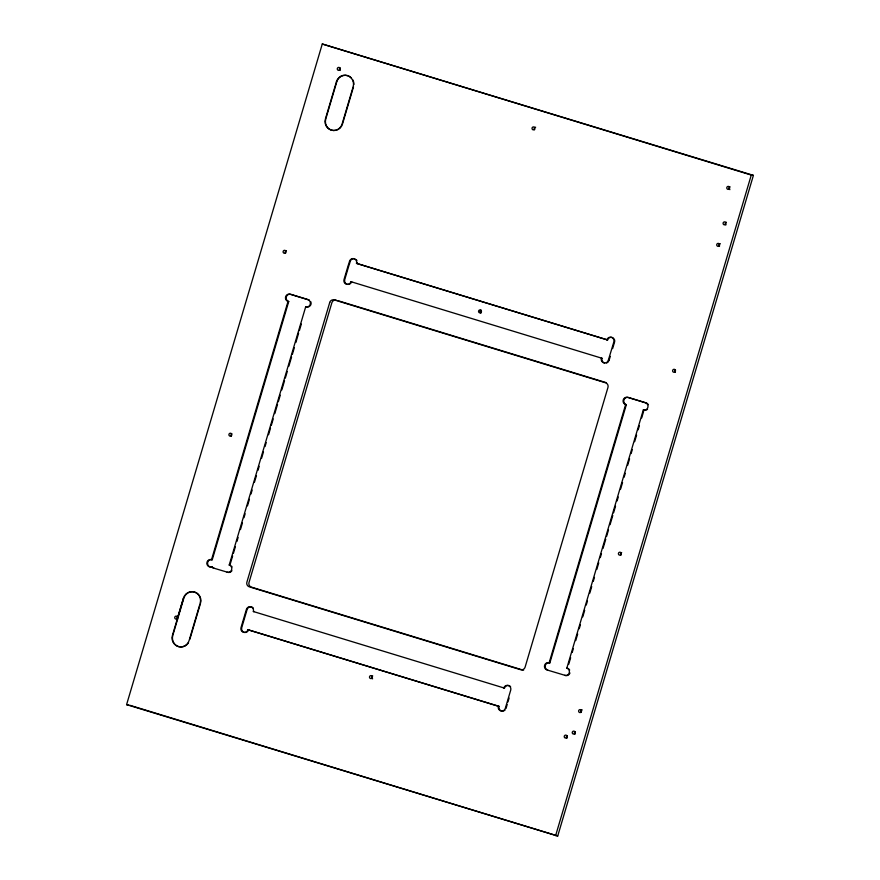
<?xml version="1.0" encoding="UTF-8"?>
<svg xmlns="http://www.w3.org/2000/svg" width="880" height="880" viewBox="0 0 880 880"><rect width="100%" height="100%" fill="white"/><g stroke="black" fill="none" stroke-linecap="round" stroke-linejoin="round"><path stroke-width="1.32" d="M177.639 617.639L177.573 618.024A1.496 1.452 -81.6 0 1 175.208 618.728A1.496 1.452 -81.6 0 1 175.615 616.231A1.496 1.452 -81.6 0 1 177.639 617.639L183.48 598.092A8.987 8.723 -81.6 0 1 194.381 592.031A8.987 8.723 -81.6 0 1 200.178 603.185L189.123 640.486A8.987 8.723 -81.6 0 1 178.233 646.547A8.987 8.723 -81.6 0 1 172.436 635.382L183.48 598.092M126.588 704.627L322.278 44L753.412 175.373L557.722 836L126.588 704.627L128.722 704.946M231.935 570.68A3.74 3.63 -81.6 0 1 227.788 572.319L213.169 567.963A3.74 3.63 -81.6 0 1 211.464 566.819A3.74 3.63 -81.6 0 1 206.844 563.211A3.74 3.63 -81.6 0 1 211.541 559.636L288.024 301.422A3.74 3.63 -81.6 0 1 285.615 296.769A3.74 3.63 -81.6 0 1 290.158 294.25L307.824 299.651A3.74 3.63 -81.6 0 1 310.233 304.293A3.74 3.63 -81.6 0 1 305.69 306.823L229.207 565.037A3.74 3.63 -81.6 0 1 231.627 569.69A3.74 3.63 -81.6 0 1 227.084 572.209M213.884 568.062A3.74 3.63 -81.6 0 1 212.168 566.918A3.74 3.63 -81.6 0 1 207.548 563.321A3.74 3.63 -81.6 0 1 212.245 559.746L288.739 301.532A3.74 3.63 -81.6 0 1 286.319 296.879A3.74 3.63 -81.6 0 1 290.862 294.349L308.528 299.75A3.74 3.63 -81.6 0 1 309.397 300.146M189.86 639.254L200.145 604.527M353.507 86.801L342.463 124.102A8.987 8.723 -81.6 0 1 331.562 130.163A8.987 8.723 -81.6 0 1 325.765 118.998L336.809 81.708A8.987 8.723 -81.6 0 1 351.538 78.078M232.65 555.918L229.911 565.136L229.207 565.037M233.431 553.289L235.378 546.7M236.94 541.431L238.106 537.471M240.449 529.573L242.407 522.984M243.969 517.715L245.135 513.766M247.478 505.857L249.425 499.268M250.987 493.999L252.164 490.05M254.496 482.141L256.454 475.552M258.016 470.283L259.182 466.334M261.525 458.425L263.472 451.847M265.034 446.567L266.211 442.618M268.554 434.72L270.501 428.131M271.282 425.491L273.229 418.902M274.791 413.633L277.53 404.415M278.311 401.775L280.258 395.197M281.82 389.917L284.548 380.699M285.329 378.07L287.276 371.481M288.838 366.212L291.577 356.983M292.358 354.354L294.305 347.765M295.867 342.496L298.595 333.267M299.376 330.638L301.334 324.049M506.022 708.466L507.177 704.561M507.947 701.954L509.102 698.049M609.026 360.415L610.302 356.4M612.623 348.59L614.548 342.078A3.74 3.63 -81.6 0 0 614.284 339.24M568.942 674.575A3.74 3.63 -81.6 0 1 565.4 675.455L547.03 669.955A3.74 3.63 -81.6 0 1 544.61 665.302A3.74 3.63 -81.6 0 1 549.153 662.772L625.636 404.558A3.74 3.63 -81.6 0 1 623.227 399.916A3.74 3.63 -81.6 0 1 627.759 397.386L645.425 402.787A3.74 3.63 -81.6 0 1 647.845 407.429A3.74 3.63 -81.6 0 1 643.302 409.959L566.819 668.173A3.74 3.63 -81.6 0 1 569.228 672.826A3.74 3.63 -81.6 0 1 564.696 675.345M547.734 670.054A3.74 3.63 -81.6 0 1 545.325 665.401A3.74 3.63 -81.6 0 1 549.857 662.882L626.351 404.668A3.74 3.63 -81.6 0 1 623.931 400.015A3.74 3.63 -81.6 0 1 628.474 397.496L646.14 402.886A3.74 3.63 -81.6 0 1 648.285 404.69M568.7 664.323L570.647 657.734M572.209 652.465L573.375 648.516M575.718 640.607L577.676 634.029M579.238 628.76L580.404 624.8M582.747 616.902L584.694 610.313M586.256 605.044L587.433 601.084M589.776 593.186L591.723 586.597M593.285 581.328L594.451 577.379M596.794 569.47L598.741 562.881M600.303 557.612L601.48 553.663M603.042 548.394L605.77 539.165M606.551 536.536L608.498 529.947M610.06 524.678L612.799 515.46M613.58 512.82L615.527 506.231M617.089 500.962L618.255 497.013M620.598 489.104L622.556 482.515M624.107 477.246L625.284 473.297M627.627 465.388L629.574 458.81M631.136 453.541L632.302 449.581M634.645 441.683L636.603 435.094M638.165 429.825L639.331 425.865M641.674 417.967L643.621 411.378M555.599 835.692L751.278 175.054L753.412 175.373M351.285 282.689A3.74 3.63 -81.6 0 0 351.681 281.798L350.966 281.688A3.74 3.63 -81.6 0 1 346.423 284.218A3.74 3.63 -81.6 0 1 344.014 279.565L348.26 265.221A3.74 3.63 -81.6 0 1 348.579 264.462L349.536 261.239A3.74 3.63 -81.6 0 1 354.079 258.709A3.74 3.63 -81.6 0 1 356.488 263.362L607.596 339.955A3.74 3.63 -81.6 0 1 613.723 338.448M356.488 263.362L607.596 339.955M288.024 301.422L288.739 301.532M305.69 306.823L306.405 306.922A3.74 3.63 -81.6 0 0 308.286 306.977M604.483 362.934A3.74 3.63 -81.6 0 1 602.063 358.292L601.359 358.182A3.74 3.63 -81.6 0 0 603.779 362.835A3.74 3.63 -81.6 0 0 608.311 360.305L613.833 341.979A3.74 3.63 -81.6 0 0 611.424 337.326A3.74 3.63 -81.6 0 0 606.881 339.856M609.147 360.305L608.443 360.195M625.636 404.558L626.351 404.668M643.302 409.959L644.017 410.058A3.74 3.63 -81.6 0 0 647.559 409.189M211.541 559.636L212.245 559.746M211.464 566.819L212.168 566.918M503.36 711.04A3.74 3.63 -81.6 0 1 499.059 706.343L247.962 629.739A3.74 3.63 -81.6 0 1 243.419 632.269A3.74 3.63 -81.6 0 1 241.01 627.616L246.4 609.4A3.74 3.63 -81.6 0 1 250.943 606.881A3.74 3.63 -81.6 0 1 253.363 611.523L254.067 611.633M549.153 662.772L549.857 662.882M566.819 668.173L567.523 668.283A3.74 3.63 -81.6 0 1 569.679 670.076M510.598 686.609A3.74 3.63 -81.6 0 0 504.46 688.116L503.756 688.017A3.74 3.63 -81.6 0 1 508.288 685.498A3.74 3.63 -81.6 0 1 510.708 690.14L505.307 708.356A3.74 3.63 -81.6 0 1 500.775 710.886A3.74 3.63 -81.6 0 1 498.355 706.233L247.962 629.739M498.355 706.233L499.059 706.343M322.278 44L751.278 175.054M350.966 281.688L602.063 358.292M337.722 300.619L606.364 382.69M253.363 611.523L504.46 688.116M130.031 705.342L557.722 836M200.53 603.24A8.987 8.723 -81.6 0 0 194.733 592.086A8.987 8.723 -81.6 0 0 183.843 598.136L172.788 635.437A8.987 8.723 -81.6 0 0 188.54 642.675M352.869 79.97A8.987 8.723 -81.6 0 1 353.881 84.491M575.047 734.195A1.496 1.452 -81.6 0 1 575.135 731.61M725.89 224.939A1.496 1.452 -81.6 0 1 726.33 222.211M581.13 712.437A1.496 1.452 -81.6 0 1 582.241 709.907M719.521 246.455A1.496 1.452 -81.6 0 1 720.346 243.683M356.378 259.831A3.74 3.63 -81.6 0 1 356.928 260.623M357.357 262.504A3.74 3.63 -81.6 0 1 357.203 263.461M354.783 258.819A3.74 3.63 -81.6 0 0 350.24 261.338L349.294 264.561A3.74 3.63 -81.6 0 0 348.975 265.331L344.718 279.675A3.74 3.63 -81.6 0 0 350.68 283.448M569.943 672.925A3.74 3.63 -81.6 0 1 569.547 673.816M248.677 629.849A3.74 3.63 -81.6 0 1 248.281 630.74M247.676 631.499A3.74 3.63 -81.6 0 1 241.714 627.726L247.115 609.499A3.74 3.63 -81.6 0 1 253.253 607.992M505.021 710.116A3.74 3.63 -81.6 0 1 504.251 710.688M310.673 301.554A3.74 3.63 -81.6 0 1 310.552 305.294M309.947 306.053A3.74 3.63 -81.6 0 1 309.177 306.625M231.517 566.148A3.74 3.63 -81.6 0 1 232.067 566.94M608.63 361.306A3.74 3.63 -81.6 0 1 606.364 362.989M534.534 129.723A1.496 1.452 -81.6 0 1 535.645 127.204M340.076 70.477A1.496 1.452 -81.6 0 1 340.164 67.892M729.916 189.629A1.496 1.452 -81.6 0 1 730.015 186.736M372.636 678.843A1.496 1.452 -81.6 0 1 372.735 675.95M675.4 372.372A1.496 1.452 -81.6 0 1 675.488 369.776M620.928 555.027A1.496 1.452 -81.6 0 1 621.665 552.541M231.429 436.04A1.496 1.452 -81.6 0 1 231.803 433.697M177.54 619.19A1.496 1.452 -81.6 0 1 177.98 616.462M285.604 253.132A1.496 1.452 -81.6 0 1 286.341 250.657M480.997 313.038A1.496 1.452 -81.6 0 1 481.096 310.145M567.039 738.177A1.496 1.452 -81.6 0 1 567.127 735.592M523.622 670.153A3.74 3.63 -81.6 0 1 522.687 669.999L251.427 587.136A3.74 3.63 -81.6 0 1 249.007 582.483L331.87 302.742A3.74 3.63 -81.6 0 1 336.413 300.223M336.457 81.653L325.413 118.954A8.987 8.723 -81.6 0 0 331.21 130.108A8.987 8.723 -81.6 0 0 342.1 124.047L353.155 86.757A8.987 8.723 -81.6 0 0 347.358 75.592A8.987 8.723 -81.6 0 0 336.457 81.653M329.747 302.434L246.884 582.175A3.74 3.63 -81.6 0 0 249.304 586.817L520.564 669.691A3.74 3.63 -81.6 0 0 525.096 667.161L607.959 387.431A3.74 3.63 -81.6 0 0 605.55 382.778L334.29 299.915A3.74 3.63 -81.6 0 0 329.747 302.434M566.676 737.671A1.496 1.452 -81.6 0 0 566.104 735.152A1.496 1.452 -81.6 0 0 564.267 736.945A1.496 1.452 -81.6 0 0 566.676 737.671M285.538 252.879A1.496 1.452 -81.6 0 0 284.966 250.36A1.496 1.452 -81.6 0 0 283.129 252.142A1.496 1.452 -81.6 0 0 285.538 252.879M231.352 435.787A1.496 1.452 -81.6 0 0 230.791 433.268A1.496 1.452 -81.6 0 0 228.943 435.05A1.496 1.452 -81.6 0 0 231.352 435.787M620.851 554.774A1.496 1.452 -81.6 0 0 620.29 552.255A1.496 1.452 -81.6 0 0 618.442 554.037A1.496 1.452 -81.6 0 0 620.851 554.774M675.037 371.866A1.496 1.452 -81.6 0 0 674.465 369.347A1.496 1.452 -81.6 0 0 672.628 371.129A1.496 1.452 -81.6 0 0 675.037 371.866M371.932 678.183A1.496 1.452 -81.6 0 0 371.36 675.664A1.496 1.452 -81.6 0 0 369.523 677.446A1.496 1.452 -81.6 0 0 371.932 678.183M729.212 188.969A1.496 1.452 -81.6 0 0 728.64 186.439A1.496 1.452 -81.6 0 0 726.803 188.232A1.496 1.452 -81.6 0 0 729.212 188.969M339.713 69.971A1.496 1.452 -81.6 0 0 339.152 67.452A1.496 1.452 -81.6 0 0 337.304 69.245A1.496 1.452 -81.6 0 0 339.713 69.971M534.468 129.47A1.496 1.452 -81.6 0 0 533.896 126.951A1.496 1.452 -81.6 0 0 532.059 128.733A1.496 1.452 -81.6 0 0 534.468 129.47M719.158 245.949A1.496 1.452 -81.6 0 0 718.586 243.43A1.496 1.452 -81.6 0 0 716.749 245.212A1.496 1.452 -81.6 0 0 719.158 245.949M581.053 712.173A1.496 1.452 -81.6 0 0 580.492 709.654A1.496 1.452 -81.6 0 0 578.644 711.436A1.496 1.452 -81.6 0 0 581.053 712.173M725.527 224.444A1.496 1.452 -81.6 0 0 724.955 221.925A1.496 1.452 -81.6 0 0 723.118 223.707A1.496 1.452 -81.6 0 0 725.527 224.444M574.684 733.7A1.496 1.452 -81.6 0 0 574.112 731.17A1.496 1.452 -81.6 0 0 572.275 732.963A1.496 1.452 -81.6 0 0 574.684 733.7M480.997 312.477A1.496 1.452 -81.6 0 0 480.425 309.958A1.496 1.452 -81.6 0 0 478.588 311.74A1.496 1.452 -81.6 0 0 480.997 312.477"/></g></svg>
